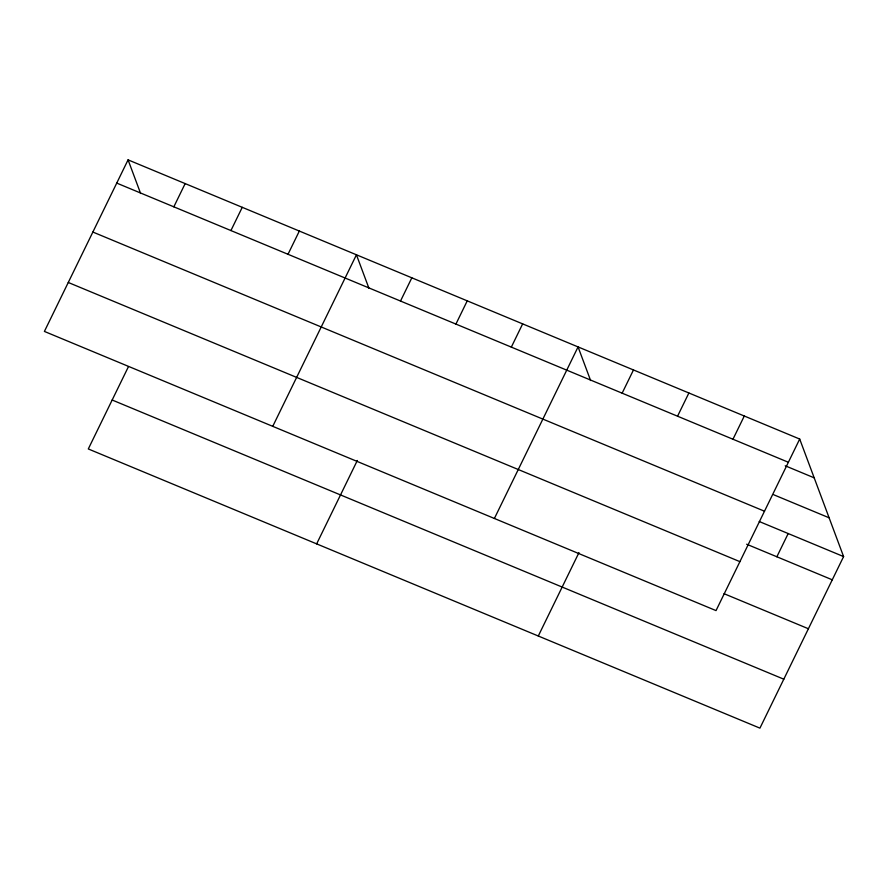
<?xml version="1.0" encoding="UTF-8"?>
<svg xmlns="http://www.w3.org/2000/svg" width="888" height="888" viewBox="0 0 888 888"><rect width="100%" height="100%" fill="white"/><g stroke="black" fill="none" stroke-linecap="round" stroke-linejoin="round"><path stroke-width="1.33" d="M128.072 159.862L44.4 331.424L716.028 610.6L799.7 439.049L128.072 159.862L140.626 193.484M173.837 206.826L185.159 183.594M128.372 366.8L88.3 448.951L759.928 728.138L843.6 556.576L799.7 439.049M230.924 230.558L242.246 207.326M288.012 254.279L299.334 231.058M272.749 426.34L356.432 254.789L368.986 288.4M400.51 301.043L411.832 277.822M316.65 543.878L357.32 460.484M455.921 324.076L467.243 300.854M511.333 347.108L522.655 323.887M494.394 518.47L578.066 346.919L590.62 380.53M622.144 393.173L633.477 369.952M538.295 636.008L578.965 552.614M677.555 416.206L688.888 392.984M732.966 439.238L744.288 416.017M776.867 556.776L788.189 533.544M116.739 183.095L788.378 462.271M785.225 465.789L814.185 477.833M773.703 494.76L829.115 517.793M92.874 232.046L764.501 511.222M759.229 521.511L843.6 556.576M746.642 544.211L832.267 579.809M68.276 282.473L739.904 561.649M724.02 593.684L808.402 628.748M112.166 400.011L783.804 679.187"/></g></svg>
